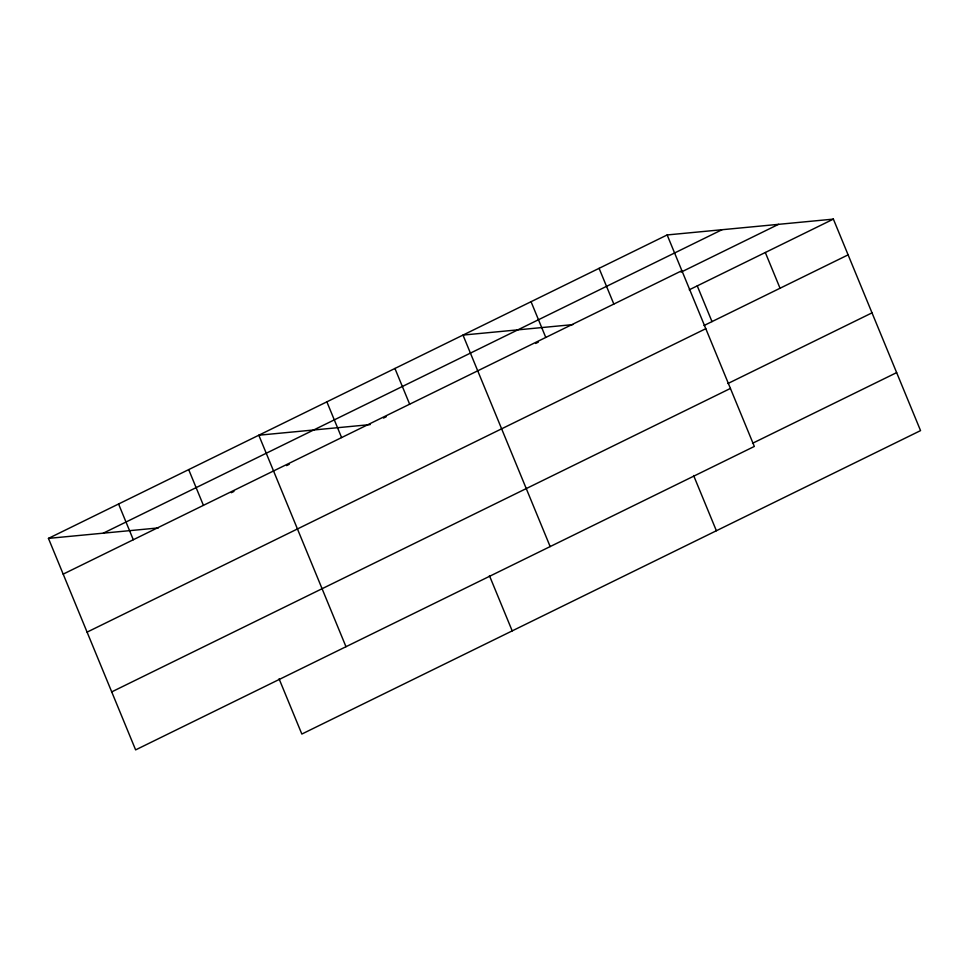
<?xml version="1.0" encoding="UTF-8"?>
<svg xmlns="http://www.w3.org/2000/svg" width="969" height="969" viewBox="0 0 969 969"><rect width="100%" height="100%" fill="white"/><g stroke="black" fill="none" stroke-linecap="round" stroke-linejoin="round"><path stroke-width="1.45" d="M667.156 234.946L754.33 446.443L135.624 749.885L48.45 538.389L667.156 234.946L833.376 219.115L920.55 430.611L301.843 734.054L279.072 678.809M103.308 533.156L722.014 229.726M63.179 574.132L681.885 270.69M231.288 492.724L233.977 491.404M286.57 465.617L289.271 464.284M383.518 418.063L386.195 416.755M535.651 343.45L538.316 342.142M681.11 272.119L778.531 224.336M689.25 289.804L833.376 219.115M703.991 325.536L848.105 254.859M87.089 632.127L705.795 328.685M727.889 383.542L872.015 312.854M111.714 691.89L730.432 388.448M752.525 443.293L896.64 372.617M572.861 324.615L462.988 335.08L550.162 546.577M370.182 424.604L258.808 435.214L345.981 646.711M48.45 538.389L158.335 527.923M765.316 252.497L780.045 288.241M697.256 285.867L711.997 321.611M693.61 475.513L716.382 530.746M599.096 268.328L613.837 304.072M531.048 301.71L545.777 337.442M489.43 575.647L512.201 630.88M394.928 368.462L409.657 404.206M326.868 401.844L341.597 437.576M188.689 469.614L203.417 505.346M118.569 504.001L133.298 539.733"/></g></svg>
